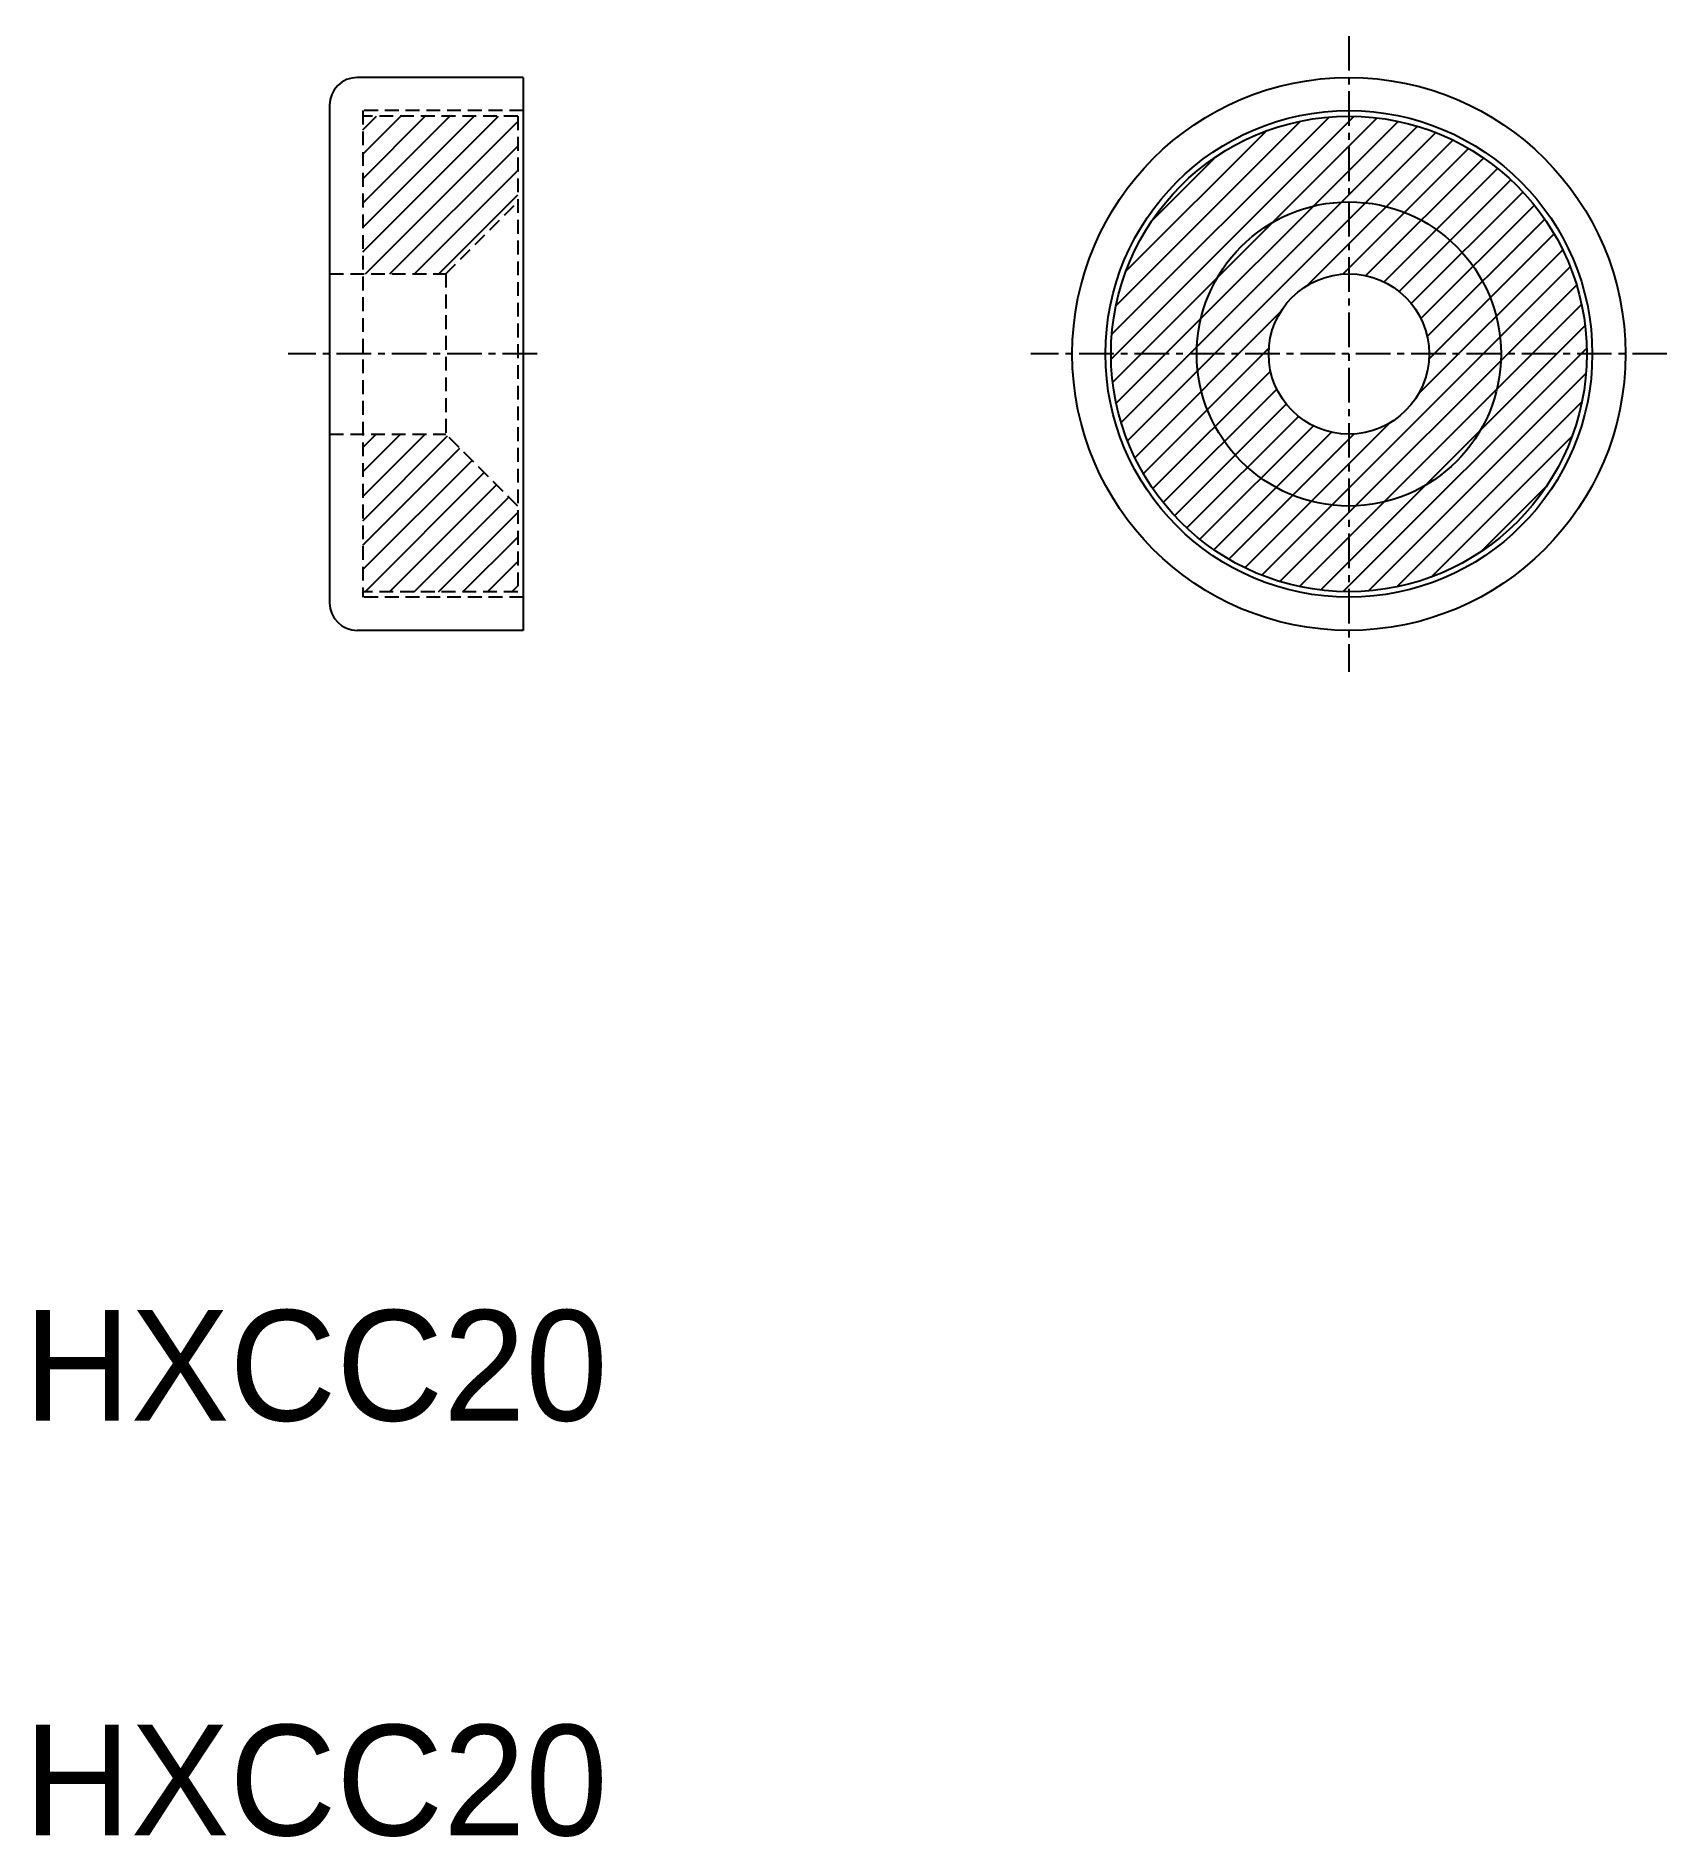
# Model space of a CAD drawing. Extents: x 217.5 to 276.4, y 113.6 to 178.8.
import ezdxf

# ---------------------------------------------------------------- set-up
doc = ezdxf.new("R2010")
doc.units = 0
doc.linetypes.add('CENTER', pattern=[2, 1.25, -0.25, 0.25, -0.25])
doc.linetypes.add('DASHED', pattern=[0.75, 0.5, -0.25])
doc.layers.get('0').update_dxf_attribs({"linetype": 'CONTINUOUS'})
doc.layers.add('CENTER', color=1, linetype='CENTER')

# ---------------------------------------------------------------- blocks, each defined once
blk = doc.blocks.new('*X15')
at = {"color": 0, "linetype": 'CONTINUOUS'}
for p, q in [((256.329, 167.057), (265.121, 175.849)), ((256.357, 167.968), (264.209, 175.821)), ((256.387, 166.231), (265.946, 175.79)), ((256.507, 169.003), (263.175, 175.671)), ((256.513, 165.473), (266.705, 175.665)), ((256.693, 164.769), (267.409, 175.485)), ((256.864, 170.244), (261.934, 175.313)), ((256.92, 164.112), (268.066, 175.258)), ((263.421, 169.729), (268.68, 174.989)), ((264.719, 170.144), (269.257, 174.681)), ((257.798, 172.061), (260.117, 174.38)), ((265.544, 170.085), (269.798, 174.338)), ((266.2, 169.857), (270.305, 173.962)), ((266.741, 169.514), (270.779, 173.552)), ((267.183, 169.072), (271.222, 173.111)), ((267.528, 168.533), (271.632, 172.637)), ((267.758, 167.879), (272.009, 172.13)), ((267.82, 167.058), (272.352, 171.59)), ((267.425, 165.779), (272.66, 171.014)), ((261.778, 159.248), (272.93, 170.399)), ((262.434, 159.02), (273.158, 169.743)), ((257.189, 163.498), (262.448, 168.757)), ((263.137, 158.839), (273.339, 169.04)), ((263.895, 158.713), (273.465, 168.283)), ((257.496, 162.921), (262.034, 167.459)), ((264.72, 158.653), (273.524, 167.458)), ((257.839, 162.38), (262.093, 166.634)), ((265.63, 158.68), (273.498, 166.548)), ((258.216, 161.873), (262.321, 165.978)), ((266.662, 158.828), (273.35, 165.516)), ((258.626, 161.398), (262.664, 165.437)), ((259.067, 160.956), (263.105, 164.994)), ((259.541, 160.546), (263.645, 164.65)), ((260.048, 160.169), (264.299, 164.42)), ((260.588, 159.826), (265.12, 164.357)), ((261.164, 159.518), (266.399, 164.753)), ((267.898, 159.181), (272.997, 164.279)), ((269.696, 160.095), (272.083, 162.482))]:
    blk.add_line(p, q, dxfattribs=at)
blk = doc.blocks.new('*X16')
at = {"color": 0, "linetype": 'CONTINUOUS'}
for p, q in [((229.275, 170.939), (234.187, 175.851)), ((229.275, 171.823), (233.303, 175.851)), ((229.275, 172.707), (232.42, 175.851)), ((229.275, 173.591), (231.536, 175.851)), ((229.275, 174.475), (230.652, 175.851)), ((229.275, 175.358), (229.768, 175.851)), ((229.371, 170.151), (234.875, 175.655)), ((230.255, 170.151), (234.875, 174.771)), ((231.139, 170.151), (234.875, 173.887)), ((232.023, 170.151), (234.875, 173.003)), ((229.275, 162.1), (231.526, 164.351)), ((229.275, 162.984), (230.642, 164.351)), ((229.275, 163.868), (229.758, 164.351)), ((229.275, 161.216), (232.343, 164.284)), ((229.275, 160.332), (232.785, 163.842)), ((229.275, 159.449), (233.227, 163.4)), ((229.362, 158.651), (233.669, 162.958)), ((230.246, 158.651), (234.11, 162.516)), ((231.129, 158.651), (234.552, 162.074)), ((232.013, 158.651), (234.875, 161.513)), ((232.897, 158.651), (234.875, 160.629)), ((233.781, 158.651), (234.875, 159.745)), ((234.665, 158.651), (234.875, 158.861))]:
    blk.add_line(p, q, dxfattribs=at)

msp = doc.modelspace()

# ---------------------------------------------------------------- linework, layer by layer
at = {"color": 7, "linetype": 'CONTINUOUS'}
for p, q in [((235.075, 177.251), (229.075, 177.251)), ((235.075, 177.251), (235.075, 157.251)), ((228.075, 176.251), (228.075, 158.251)), ((235.075, 157.251), (229.075, 157.251))]:
    msp.add_line(p, q, dxfattribs=at)
at = {"color": 3, "linetype": 'DASHED'}
for p, q in [((229.275, 176.051), (229.275, 158.451)), ((235.075, 176.051), (229.275, 176.051)), ((234.875, 175.851), (229.275, 175.851)), ((234.875, 175.851), (234.875, 158.651)), ((232.275, 170.151), (234.875, 172.751)), ((228.075, 170.151), (232.275, 170.151)), ((232.275, 170.151), (232.275, 164.351)), ((228.075, 164.351), (232.275, 164.351)), ((234.875, 161.751), (232.275, 164.351)), ((234.875, 158.651), (229.275, 158.651)), ((235.075, 158.451), (229.275, 158.451))]:
    msp.add_line(p, q, dxfattribs=at)
at = {"color": 7, "linetype": 'CONTINUOUS'}
for radius in [10, 8.8, 8.6, 5.5, 2.9]:
    msp.add_circle((264.927, 167.251), radius, dxfattribs=at)
for centre, start, end in [((229.075, 176.251), 90, 180), ((229.075, 158.251), 180, 270)]:
    msp.add_arc(centre, 1, start, end, dxfattribs=at)
at = {"layer": 'CENTER', "color": 1, "linetype": 'CENTER'}
for p, q in [((264.927, 178.751), (264.927, 155.751)), ((235.575, 167.251), (226.575, 167.251)), ((276.427, 167.251), (253.427, 167.251))]:
    msp.add_line(p, q, dxfattribs=at)

# ---------------------------------------------------------------- block references
at = {"color": 3, "linetype": 'CONTINUOUS'}
for name in ['*X16', '*X15']:
    msp.add_blockref(name, (0, 0), dxfattribs=at)

# ---------------------------------------------------------------- texts
at = {"color": 7, "linetype": 'CONTINUOUS'}
for p in [(217.023, 128.666), (217.023, 113.666)]:
    msp.add_text('HXCC20', height=4, dxfattribs=at).set_placement(p)

doc.saveas('drawing.dxf')
